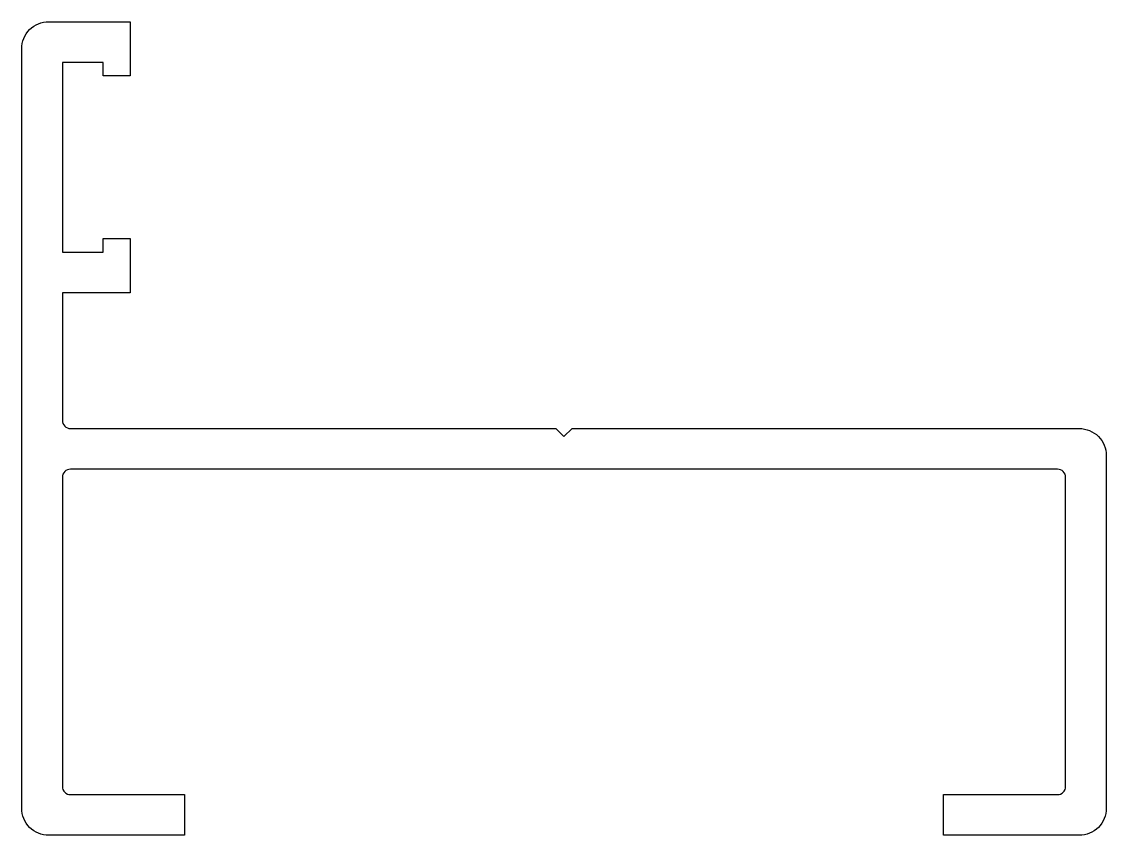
# Model space of a CAD drawing. Extents: x 237.1 to 277.1, y 242 to 272.
import ezdxf

# ---------------------------------------------------------------- set-up
doc = ezdxf.new("R2010")
doc.units = 0
doc.layers.add('ANA', color=220, linetype='CONTINUOUS')

msp = doc.modelspace()

# ---------------------------------------------------------------- linework, layer by layer
at = {"layer": 'ANA'}
msp.add_lwpolyline([(238.856, 243.543), (243.056, 243.543), (243.056, 242.043), (238.056, 242.043, -0.414214), (237.056, 243.043), (237.056, 271.043, -0.414214), (238.056, 272.043), (241.056, 272.043), (241.056, 270.043), (240.056, 270.043), (240.056, 270.543), (238.556, 270.543), (238.556, 263.543), (240.056, 263.543), (240.056, 264.043), (241.056, 264.043), (241.056, 262.043), (238.556, 262.043), (238.556, 257.343, 0.414214), (238.856, 257.043), (256.756, 257.043), (257.056, 256.743), (257.356, 257.043), (276.056, 257.043, -0.414214), (277.056, 256.043), (277.056, 243.043, -0.414214), (276.056, 242.043), (271.056, 242.043), (271.056, 243.543), (275.256, 243.543, 0.414214), (275.556, 243.843), (275.556, 255.243, 0.414214), (275.256, 255.543), (238.856, 255.543, 0.414214), (238.556, 255.243), (238.556, 243.843, 0.414214)], format="xyb", close=True, dxfattribs=at)

doc.saveas('drawing.dxf')
